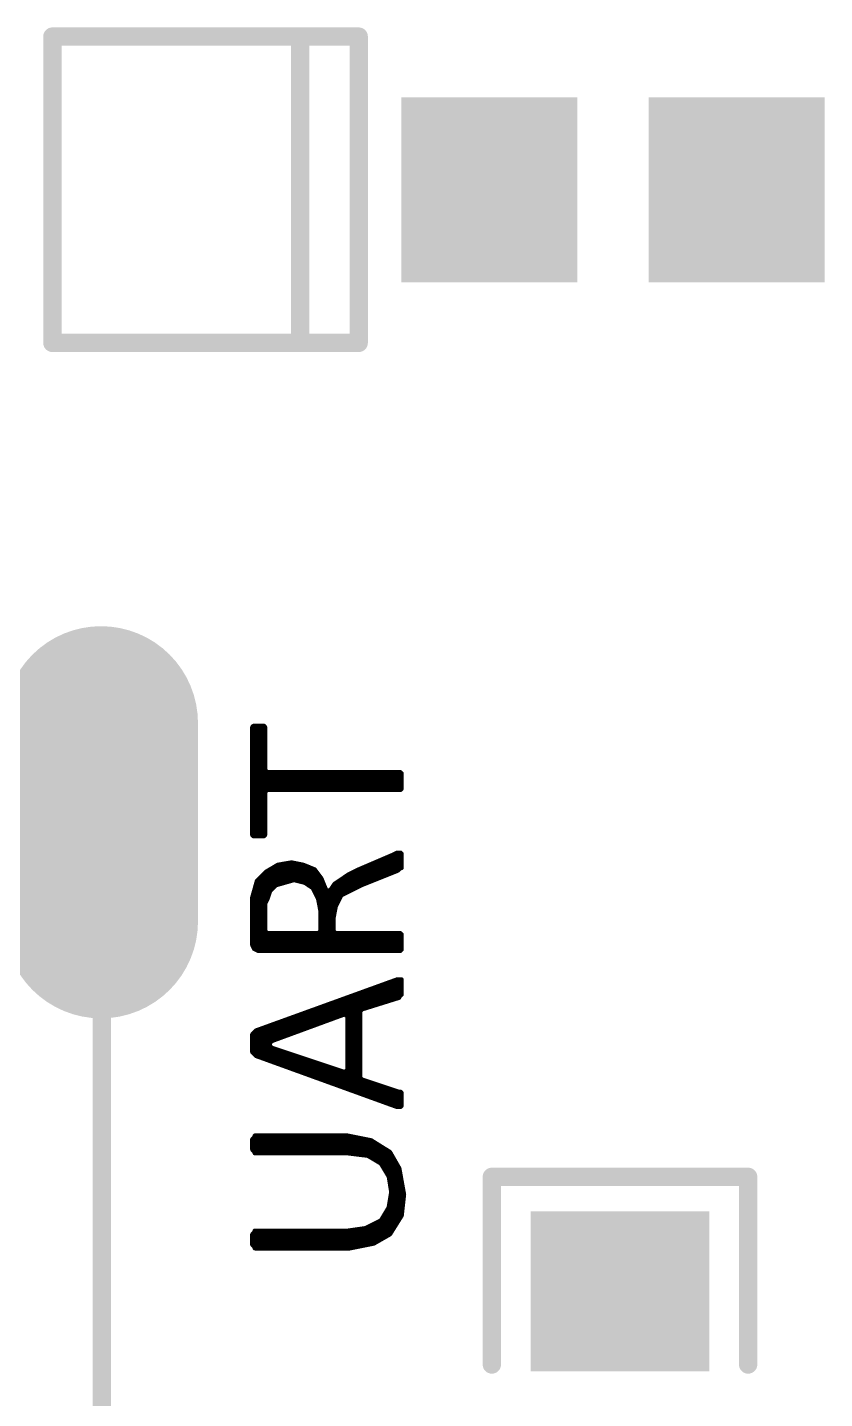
# Model space of a CAD drawing. Extents: x 18.8 to 58.3, y 22.4 to 94.7.
# Drawn here: x 34.81 to 39.24, y 28.58 to 36.19 of the extents above; entities that cross this region are included whole.
import ezdxf

# ---------------------------------------------------------------- set-up
doc = ezdxf.new("R2010")
doc.units = 0
doc.header["$MEASUREMENT"] = 0
doc.layers.get('0').update_dxf_attribs({"linetype": 'CONTINUOUS'})
doc.layers.add('SILKTOP_PHO', color=251, linetype='CONTINUOUS')
doc.layers.add('SOLDERTOP_PHO', color=7, linetype='CONTINUOUS')

# ---------------------------------------------------------------- blocks, each defined once
blk = doc.blocks.new('ROUND_1')
at = {"const_width": 0.0127}
blk.add_lwpolyline([(-0.00635, 0, 1), (0.00635, 0, 1)], format="xyb", close=True, dxfattribs=at)
blk = doc.blocks.new('ROUND_33')
at = {"const_width": 0.0508}
blk.add_lwpolyline([(-0.0254, 0, 1), (0.0254, 0, 1)], format="xyb", close=True, dxfattribs=at)
blk = doc.blocks.new('RECTANGLE_197')
blk.add_solid([(0.4953, 0.4445), (0.4953, -0.4445), (-0.4953, 0.4445), (-0.4953, -0.4445)])
blk = doc.blocks.new('RECTANGLE_250')
blk.add_solid([(0.48806, 0.51308), (0.48806, -0.51308), (-0.48806, 0.51308), (-0.48806, -0.51308)])
blk = doc.blocks.new('OBLONG_264')
at = {"const_width": 1.076196}
blk.add_lwpolyline([(0, 0.550038), (0, -0.550038)], dxfattribs=at)
at = {"const_width": 0.538098}
for points in [[(-0.269048, 0.550038, 1), (0.269048, 0.550038, 1)], [(-0.269048, -0.550038, 1), (0.269048, -0.550038, 1)]]:
    blk.add_lwpolyline(points, format="xyb", close=True, dxfattribs=at)

msp = doc.modelspace()

# ---------------------------------------------------------------- linework, layer by layer
at = {"layer": 'SILKTOP_PHO'}
for points, const_width in [([(34.949892, 34.440114), (34.949892, 36.139882)], 0.1016), ([(34.949892, 36.139882), (36.649914, 36.139882)], 0.1016), ([(36.325048, 34.440114), (36.325048, 36.139882)], 0.1016), ([(36.649914, 36.139882), (36.649914, 34.440114)], 0.1016), ([(36.649914, 34.440114), (34.949892, 34.440114)], 0.1016), ([(35.224974, 32.29991), (26.575004, 32.29991)], 0.1016), ([(35.224974, 24.99995), (35.224974, 32.29991)], 0.1016), ([(36.066222, 32.314134), (36.060126, 32.308038)], 0.0254), ([(36.060126, 32.308038), (36.060126, 31.709614)], 0.0254), ([(36.123372, 32.314134), (36.066222, 32.314134)], 0.0254), ([(36.068, 31.703518), (36.068, 32.314134)], 0.0254), ([(36.0934, 31.703518), (36.0934, 32.314134)], 0.0254), ([(36.1188, 31.703518), (36.1188, 32.314134)], 0.0254), ([(36.129468, 32.308038), (36.123372, 32.314134)], 0.0254), ([(36.129468, 32.069786), (36.129468, 32.308038)], 0.0254), ([(36.142168, 32.057086), (36.129468, 32.069786)], 0.0254), ([(36.881308, 32.057086), (36.142168, 32.057086)], 0.0254), ([(36.1442, 31.960566), (36.1442, 32.057086)], 0.0254), ([(36.1696, 31.960566), (36.1696, 32.057086)], 0.0254), ([(36.195, 31.960566), (36.195, 32.057086)], 0.0254), ([(36.2204, 31.960566), (36.2204, 32.057086)], 0.0254), ([(36.2458, 31.960566), (36.2458, 32.057086)], 0.0254), ([(36.2712, 31.960566), (36.2712, 32.057086)], 0.0254), ([(36.2966, 31.960566), (36.2966, 32.057086)], 0.0254), ([(36.322, 31.960566), (36.322, 32.057086)], 0.0254), ([(36.3474, 31.960566), (36.3474, 32.057086)], 0.0254), ([(36.3728, 31.960566), (36.3728, 32.057086)], 0.0254), ([(36.3982, 31.960566), (36.3982, 32.057086)], 0.0254), ([(36.4236, 31.960566), (36.4236, 32.057086)], 0.0254), ([(36.449, 31.960566), (36.449, 32.057086)], 0.0254), ([(36.4744, 31.960566), (36.4744, 32.057086)], 0.0254), ([(36.4998, 31.960566), (36.4998, 32.057086)], 0.0254), ([(36.5252, 31.960566), (36.5252, 32.057086)], 0.0254), ([(36.5506, 31.960566), (36.5506, 32.057086)], 0.0254), ([(36.576, 31.960566), (36.576, 32.057086)], 0.0254), ([(36.6014, 31.960566), (36.6014, 32.057086)], 0.0254), ([(36.6268, 31.960566), (36.6268, 32.057086)], 0.0254), ([(36.6522, 31.960566), (36.6522, 32.057086)], 0.0254), ([(36.6776, 31.960566), (36.6776, 32.057086)], 0.0254), ([(36.703, 31.960566), (36.703, 32.057086)], 0.0254), ([(36.7284, 31.960566), (36.7284, 32.057086)], 0.0254), ([(36.7538, 31.960566), (36.7538, 32.057086)], 0.0254), ([(36.7792, 31.960566), (36.7792, 32.057086)], 0.0254), ([(36.8046, 31.960566), (36.8046, 32.057086)], 0.0254), ([(36.83, 31.960566), (36.83, 32.057086)], 0.0254), ([(36.8554, 31.960566), (36.8554, 32.057086)], 0.0254), ([(36.8808, 31.960566), (36.8808, 32.057086)], 0.0254), ([(36.887404, 32.05099), (36.881308, 32.057086)], 0.0254), ([(36.887404, 31.966662), (36.887404, 32.05099)], 0.0254), ([(36.129468, 31.947866), (36.142168, 31.960566)], 0.0254), ([(36.129468, 31.709614), (36.129468, 31.947866)], 0.0254), ([(36.142168, 31.960566), (36.881308, 31.960566)], 0.0254), ([(36.881308, 31.960566), (36.887404, 31.966662)], 0.0254), ([(36.060126, 31.709614), (36.066222, 31.703518)], 0.0254), ([(36.066222, 31.703518), (36.123372, 31.703518)], 0.0254), ([(36.123372, 31.703518), (36.129468, 31.709614)], 0.0254), ([(36.837366, 31.597854), (36.648136, 31.516828)], 0.0254), ([(36.7792, 31.477458), (36.7792, 31.572962)], 0.0254), ([(36.8046, 31.487618), (36.8046, 31.583884)], 0.0254), ([(36.83, 31.497778), (36.83, 31.594806)], 0.0254), ([(36.838128, 31.598362), (36.837366, 31.597854)], 0.0254), ([(36.862512, 31.610554), (36.838128, 31.598362)], 0.0254), ([(36.8554, 31.507938), (36.8554, 31.606998)], 0.0254), ([(36.881308, 31.610554), (36.862512, 31.610554)], 0.0254), ([(36.8808, 31.526226), (36.8808, 31.610554)], 0.0254), ([(36.887404, 31.604458), (36.881308, 31.610554)], 0.0254), ([(36.887404, 31.527496), (36.887404, 31.604458)], 0.0254), ([(36.13658, 31.50489), (36.08578, 31.45409)], 0.0254), ([(36.1188, 31.067502), (36.1188, 31.48711)], 0.0254), ([(36.200842, 31.543244), (36.13658, 31.50489)], 0.0254), ([(36.1442, 31.358078), (36.1442, 31.509462)], 0.0254), ([(36.1696, 31.411418), (36.1696, 31.524702)], 0.0254), ([(36.195, 31.433008), (36.195, 31.539942)], 0.0254), ([(36.277296, 31.556198), (36.200842, 31.543244)], 0.0254), ([(36.2204, 31.44012), (36.2204, 31.546546)], 0.0254), ([(36.2458, 31.447486), (36.2458, 31.550864)], 0.0254), ([(36.2712, 31.454852), (36.2712, 31.555182)], 0.0254), ([(36.341558, 31.543244), (36.277296, 31.556198)], 0.0254), ([(36.2966, 31.458916), (36.2966, 31.552134)], 0.0254), ([(36.322, 31.452566), (36.322, 31.547054)], 0.0254), ([(36.404804, 31.517844), (36.341558, 31.543244)], 0.0254), ([(36.3474, 31.446216), (36.3474, 31.540958)], 0.0254), ([(36.3728, 31.430468), (36.3728, 31.530798)], 0.0254), ([(36.3982, 31.410148), (36.3982, 31.520638)], 0.0254), ([(36.442142, 31.46806), (36.404804, 31.517844)], 0.0254), ([(36.4236, 31.359348), (36.4236, 31.492952)], 0.0254), ([(36.59505, 31.490412), (36.516818, 31.438088)], 0.0254), ([(36.648136, 31.516828), (36.59505, 31.490412)], 0.0254), ([(36.6014, 31.399988), (36.6014, 31.49346)], 0.0254), ([(36.6268, 31.412688), (36.6268, 31.50616)], 0.0254), ([(36.6522, 31.425388), (36.6522, 31.518606)], 0.0254), ([(36.665154, 31.431992), (36.865814, 31.512256)], 0.0254), ([(36.6776, 31.436818), (36.6776, 31.529528)], 0.0254), ([(36.703, 31.446978), (36.703, 31.54045)], 0.0254), ([(36.7284, 31.457138), (36.7284, 31.551372)], 0.0254), ([(36.7538, 31.467298), (36.7538, 31.56204)], 0.0254), ([(36.865814, 31.512256), (36.877498, 31.52394)], 0.0254), ([(36.877498, 31.52394), (36.886388, 31.527496)], 0.0254), ([(36.886388, 31.527496), (36.887404, 31.527496)], 0.0254), ([(36.08578, 31.45409), (36.060126, 31.364174)], 0.0254), ([(36.0934, 31.067502), (36.0934, 31.46171)], 0.0254), ([(36.160202, 31.40202), (36.18738, 31.429198)], 0.0254), ([(36.18738, 31.429198), (36.192714, 31.432246)], 0.0254), ([(36.192714, 31.432246), (36.287456, 31.459424)], 0.0254), ([(36.287456, 31.459424), (36.29406, 31.459424)], 0.0254), ([(36.29406, 31.459424), (36.348162, 31.445962)], 0.0254), ([(36.348162, 31.445962), (36.352226, 31.444184)], 0.0254), ([(36.352226, 31.444184), (36.392866, 31.41726)], 0.0254), ([(36.392866, 31.41726), (36.397184, 31.41218)], 0.0254), ([(36.397184, 31.41218), (36.424108, 31.358078)], 0.0254), ([(36.468812, 31.40202), (36.442142, 31.46806)], 0.0254), ([(36.449, 31.067502), (36.449, 31.451042)], 0.0254), ([(36.516818, 31.438088), (36.491164, 31.39948)], 0.0254), ([(36.4998, 31.067502), (36.4998, 31.412688)], 0.0254), ([(36.5252, 31.321502), (36.5252, 31.443676)], 0.0254), ([(36.5506, 31.372302), (36.5506, 31.460694)], 0.0254), ([(36.555934, 31.377382), (36.664138, 31.431484)], 0.0254), ([(36.576, 31.387288), (36.576, 31.477458)], 0.0254), ([(36.664138, 31.431484), (36.665154, 31.431992)], 0.0254), ([(36.060126, 31.364174), (36.060126, 31.098236)], 0.0254), ([(36.068, 31.082742), (36.068, 31.39186)], 0.0254), ([(36.130738, 31.331154), (36.143946, 31.357316)], 0.0254), ([(36.143946, 31.357316), (36.157154, 31.397194)], 0.0254), ([(36.157154, 31.397194), (36.160202, 31.40202)], 0.0254), ([(36.424108, 31.358078), (36.425378, 31.35503)], 0.0254), ([(36.425378, 31.35503), (36.43884, 31.287212)], 0.0254), ([(36.491164, 31.39948), (36.468812, 31.40202)], 0.0254), ([(36.4744, 31.067502), (36.4744, 31.395416)], 0.0254), ([(36.523168, 31.317438), (36.550346, 31.371794)], 0.0254), ([(36.550346, 31.371794), (36.555934, 31.377382)], 0.0254), ([(36.129468, 31.325312), (36.130738, 31.331154)], 0.0254), ([(36.129468, 31.176468), (36.129468, 31.325312)], 0.0254), ([(36.43884, 31.287212), (36.439094, 31.284926)], 0.0254), ([(36.439094, 31.284926), (36.439094, 31.176468)], 0.0254), ([(36.50869, 31.246826), (36.522152, 31.31439)], 0.0254), ([(36.522152, 31.31439), (36.523168, 31.317438)], 0.0254), ([(36.508436, 31.244286), (36.50869, 31.246826)], 0.0254), ([(36.508436, 31.176468), (36.508436, 31.244286)], 0.0254), ([(36.142168, 31.163768), (36.129468, 31.176468)], 0.0254), ([(36.426394, 31.163768), (36.142168, 31.163768)], 0.0254), ([(36.1442, 31.067502), (36.1442, 31.163768)], 0.0254), ([(36.1696, 31.067502), (36.1696, 31.163768)], 0.0254), ([(36.195, 31.067502), (36.195, 31.163768)], 0.0254), ([(36.2204, 31.067502), (36.2204, 31.163768)], 0.0254), ([(36.2458, 31.067502), (36.2458, 31.163768)], 0.0254), ([(36.2712, 31.067502), (36.2712, 31.163768)], 0.0254), ([(36.2966, 31.067502), (36.2966, 31.163768)], 0.0254), ([(36.322, 31.067502), (36.322, 31.163768)], 0.0254), ([(36.3474, 31.067502), (36.3474, 31.163768)], 0.0254), ([(36.3728, 31.067502), (36.3728, 31.163768)], 0.0254), ([(36.3982, 31.067502), (36.3982, 31.163768)], 0.0254), ([(36.4236, 31.067502), (36.4236, 31.163768)], 0.0254), ([(36.439094, 31.176468), (36.426394, 31.163768)], 0.0254), ([(36.521136, 31.163768), (36.508436, 31.176468)], 0.0254), ([(36.881308, 31.163768), (36.521136, 31.163768)], 0.0254), ([(36.5252, 31.067502), (36.5252, 31.163768)], 0.0254), ([(36.5506, 31.067502), (36.5506, 31.163768)], 0.0254), ([(36.576, 31.067502), (36.576, 31.163768)], 0.0254), ([(36.6014, 31.067502), (36.6014, 31.163768)], 0.0254), ([(36.6268, 31.067502), (36.6268, 31.163768)], 0.0254), ([(36.6522, 31.067502), (36.6522, 31.163768)], 0.0254), ([(36.6776, 31.067502), (36.6776, 31.163768)], 0.0254), ([(36.703, 31.067502), (36.703, 31.163768)], 0.0254), ([(36.7284, 31.067502), (36.7284, 31.163768)], 0.0254), ([(36.7538, 31.067502), (36.7538, 31.163768)], 0.0254), ([(36.7792, 31.067502), (36.7792, 31.163768)], 0.0254), ([(36.8046, 31.067502), (36.8046, 31.163768)], 0.0254), ([(36.83, 31.067502), (36.83, 31.163768)], 0.0254), ([(36.8554, 31.067502), (36.8554, 31.163768)], 0.0254), ([(36.8808, 31.067502), (36.8808, 31.163768)], 0.0254), ([(36.887404, 31.157672), (36.881308, 31.163768)], 0.0254), ([(36.887404, 31.073598), (36.887404, 31.157672)], 0.0254), ([(36.060126, 31.098236), (36.07054, 31.077662)], 0.0254), ([(36.07054, 31.077662), (36.091114, 31.067502)], 0.0254), ([(36.091114, 31.067502), (36.881308, 31.067502)], 0.0254), ([(36.881308, 31.067502), (36.887404, 31.073598)], 0.0254), ([(36.86175, 30.90672), (36.081462, 30.624272)], 0.0254), ([(36.8046, 30.785308), (36.8046, 30.886146)], 0.0254), ([(36.83, 30.793182), (36.83, 30.89529)], 0.0254), ([(36.8554, 30.80131), (36.8554, 30.904434)], 0.0254), ([(36.887404, 30.90672), (36.86175, 30.90672)], 0.0254), ([(36.8808, 30.822646), (36.8808, 30.90672)], 0.0254), ([(36.887404, 30.823916), (36.887404, 30.90672)], 0.0254), ([(36.576, 30.715712), (36.576, 30.803342)], 0.0254), ([(36.6014, 30.295596), (36.6014, 30.812486)], 0.0254), ([(36.6268, 30.286452), (36.6268, 30.82163)], 0.0254), ([(36.6522, 30.277308), (36.6522, 30.831028)], 0.0254), ([(36.66617, 30.742128), (36.873688, 30.806898)], 0.0254), ([(36.6776, 30.745684), (36.6776, 30.840172)], 0.0254), ([(36.703, 30.753558), (36.703, 30.849316)], 0.0254), ([(36.7284, 30.761432), (36.7284, 30.85846)], 0.0254), ([(36.7538, 30.76956), (36.7538, 30.867604)], 0.0254), ([(36.7792, 30.777434), (36.7792, 30.877002)], 0.0254), ([(36.873688, 30.811216), (36.886388, 30.823916)], 0.0254), ([(36.873688, 30.806898), (36.873688, 30.811216)], 0.0254), ([(36.886388, 30.823916), (36.887404, 30.823916)], 0.0254), ([(36.3728, 30.642306), (36.3728, 30.729682)], 0.0254), ([(36.3982, 30.65145), (36.3982, 30.738826)], 0.0254), ([(36.4236, 30.660848), (36.4236, 30.748224)], 0.0254), ([(36.449, 30.670246), (36.449, 30.757368)], 0.0254), ([(36.4744, 30.67939), (36.4744, 30.766512)], 0.0254), ([(36.4998, 30.688788), (36.4998, 30.775656)], 0.0254), ([(36.5252, 30.698186), (36.5252, 30.7848)], 0.0254), ([(36.5506, 30.70733), (36.5506, 30.794198)], 0.0254), ([(36.65728, 30.729936), (36.66617, 30.742128)], 0.0254), ([(36.65728, 30.364684), (36.65728, 30.729936)], 0.0254), ([(36.164774, 30.565852), (36.57092, 30.71495)], 0.0254), ([(36.1696, 30.56763), (36.1696, 30.656276)], 0.0254), ([(36.195, 30.577028), (36.195, 30.66542)], 0.0254), ([(36.2204, 30.586426), (36.2204, 30.674564)], 0.0254), ([(36.2458, 30.59557), (36.2458, 30.683708)], 0.0254), ([(36.2712, 30.604968), (36.2712, 30.692852)], 0.0254), ([(36.2966, 30.614366), (36.2966, 30.70225)], 0.0254), ([(36.322, 30.62351), (36.322, 30.711394)], 0.0254), ([(36.3474, 30.632908), (36.3474, 30.720538)], 0.0254), ([(36.57092, 30.71495), (36.587938, 30.703012)], 0.0254), ([(36.587938, 30.703012), (36.587938, 30.40507)], 0.0254), ([(36.081462, 30.624272), (36.060126, 30.602936)], 0.0254), ([(36.060126, 30.602936), (36.060126, 30.505146)], 0.0254), ([(36.068, 30.497272), (36.068, 30.61081)], 0.0254), ([(36.0934, 30.479492), (36.0934, 30.62859)], 0.0254), ([(36.1188, 30.470348), (36.1188, 30.637734)], 0.0254), ([(36.1442, 30.461204), (36.1442, 30.646878)], 0.0254), ([(36.060126, 30.505146), (36.081462, 30.48381)], 0.0254), ([(36.156646, 30.554168), (36.164774, 30.565852)], 0.0254), ([(36.156646, 30.540452), (36.156646, 30.554168)], 0.0254), ([(36.165282, 30.528514), (36.156646, 30.540452)], 0.0254), ([(36.571174, 30.393132), (36.165282, 30.528514)], 0.0254), ([(36.1696, 30.451806), (36.1696, 30.52699)], 0.0254), ([(36.195, 30.442662), (36.195, 30.518608)], 0.0254), ([(36.2204, 30.433518), (36.2204, 30.509972)], 0.0254), ([(36.2458, 30.424374), (36.2458, 30.50159)], 0.0254), ([(36.081462, 30.48381), (36.86175, 30.201362)], 0.0254), ([(36.2712, 30.41523), (36.2712, 30.493208)], 0.0254), ([(36.2966, 30.405832), (36.2966, 30.484572)], 0.0254), ([(36.322, 30.396688), (36.322, 30.47619)], 0.0254), ([(36.3474, 30.387544), (36.3474, 30.467808)], 0.0254), ([(36.3728, 30.3784), (36.3728, 30.459172)], 0.0254), ([(36.3982, 30.369256), (36.3982, 30.45079)], 0.0254), ([(36.4236, 30.359858), (36.4236, 30.442408)], 0.0254), ([(36.449, 30.350714), (36.449, 30.433772)], 0.0254), ([(36.4744, 30.34157), (36.4744, 30.42539)], 0.0254), ([(36.4998, 30.332426), (36.4998, 30.417008)], 0.0254), ([(36.5252, 30.323282), (36.5252, 30.408372)], 0.0254), ([(36.5506, 30.313884), (36.5506, 30.39999)], 0.0254), ([(36.587938, 30.40507), (36.571174, 30.393132)], 0.0254), ([(36.576, 30.30474), (36.576, 30.392624)], 0.0254), ([(36.665916, 30.352492), (36.65728, 30.364684)], 0.0254), ([(36.868862, 30.284928), (36.665916, 30.352492)], 0.0254), ([(36.6776, 30.26791), (36.6776, 30.348682)], 0.0254), ([(36.703, 30.258766), (36.703, 30.3403)], 0.0254), ([(36.7284, 30.249622), (36.7284, 30.331664)], 0.0254), ([(36.7538, 30.240478), (36.7538, 30.323282)], 0.0254), ([(36.7792, 30.231334), (36.7792, 30.3149)], 0.0254), ([(36.8046, 30.221936), (36.8046, 30.306264)], 0.0254), ([(36.83, 30.212792), (36.83, 30.297882)], 0.0254), ([(36.8554, 30.203648), (36.8554, 30.2895)], 0.0254), ([(36.872926, 30.284166), (36.868862, 30.284928)], 0.0254), ([(36.881308, 30.284166), (36.872926, 30.284166)], 0.0254), ([(36.8808, 30.201362), (36.8808, 30.284166)], 0.0254), ([(36.887404, 30.27807), (36.881308, 30.284166)], 0.0254), ([(36.887404, 30.207458), (36.887404, 30.27807)], 0.0254), ([(36.86175, 30.201362), (36.881308, 30.201362)], 0.0254), ([(36.881308, 30.201362), (36.887404, 30.207458)], 0.0254), ([(36.070032, 30.030928), (36.060126, 30.021022)], 0.0254), ([(36.060126, 30.021022), (36.060126, 29.963872)], 0.0254), ([(36.068, 29.955998), (36.068, 30.028896)], 0.0254), ([(36.073588, 30.039818), (36.070032, 30.030928)], 0.0254), ([(36.58743, 30.04058), (36.073588, 30.04058)], 0.0254), ([(36.073588, 30.04058), (36.073588, 30.039818)], 0.0254), ([(36.0934, 29.944314), (36.0934, 30.04058)], 0.0254), ([(36.1188, 29.944314), (36.1188, 30.04058)], 0.0254), ([(36.1442, 29.944314), (36.1442, 30.04058)], 0.0254), ([(36.1696, 29.944314), (36.1696, 30.04058)], 0.0254), ([(36.195, 29.944314), (36.195, 30.04058)], 0.0254), ([(36.2204, 29.944314), (36.2204, 30.04058)], 0.0254), ([(36.2458, 29.944314), (36.2458, 30.04058)], 0.0254), ([(36.2712, 29.944314), (36.2712, 30.04058)], 0.0254), ([(36.2966, 29.944314), (36.2966, 30.04058)], 0.0254), ([(36.322, 29.944314), (36.322, 30.04058)], 0.0254), ([(36.3474, 29.944314), (36.3474, 30.04058)], 0.0254), ([(36.3728, 29.944314), (36.3728, 30.04058)], 0.0254), ([(36.3982, 29.944314), (36.3982, 30.04058)], 0.0254), ([(36.4236, 29.944314), (36.4236, 30.04058)], 0.0254), ([(36.449, 29.944314), (36.449, 30.04058)], 0.0254), ([(36.4744, 29.944314), (36.4744, 30.04058)], 0.0254), ([(36.4998, 29.944314), (36.4998, 30.04058)], 0.0254), ([(36.5252, 29.944314), (36.5252, 30.04058)], 0.0254), ([(36.5506, 29.944314), (36.5506, 30.04058)], 0.0254), ([(36.576, 29.944314), (36.576, 30.04058)], 0.0254), ([(36.719256, 30.014164), (36.58743, 30.04058)], 0.0254), ([(36.6014, 29.94279), (36.6014, 30.037786)], 0.0254), ([(36.6268, 29.939488), (36.6268, 30.032706)], 0.0254), ([(36.6522, 29.93644), (36.6522, 30.027626)], 0.0254), ([(36.6776, 29.933138), (36.6776, 30.022546)], 0.0254), ([(36.703, 29.929328), (36.703, 30.017466)], 0.0254), ([(36.822888, 29.949648), (36.719256, 30.014164)], 0.0254), ([(36.7284, 29.914088), (36.7284, 30.008576)], 0.0254), ([(36.7538, 29.898848), (36.7538, 29.992828)], 0.0254), ([(36.7792, 29.877766), (36.7792, 29.976826)], 0.0254), ([(36.060126, 29.963872), (36.070032, 29.953966)], 0.0254), ([(36.070032, 29.953966), (36.073588, 29.945076)], 0.0254), ([(36.073588, 29.945076), (36.073588, 29.944314)], 0.0254), ([(36.073588, 29.944314), (36.5887, 29.944314)], 0.0254), ([(36.5887, 29.944314), (36.590224, 29.94406)], 0.0254), ([(36.590224, 29.94406), (36.698682, 29.930598)], 0.0254), ([(36.698682, 29.930598), (36.703508, 29.92882)], 0.0254), ([(36.703508, 29.92882), (36.771326, 29.88818)], 0.0254), ([(36.8046, 29.835602), (36.8046, 29.961078)], 0.0254), ([(36.87445, 29.859478), (36.822888, 29.949648)], 0.0254), ([(36.83, 29.738574), (36.83, 29.937202)], 0.0254), ([(36.8554, 29.545788), (36.8554, 29.892752)], 0.0254), ([(36.771326, 29.88818), (36.775644, 29.883862)], 0.0254), ([(36.775644, 29.883862), (36.816284, 29.816298)], 0.0254), ([(36.816284, 29.816298), (36.817808, 29.811726)], 0.0254), ([(36.900612, 29.714444), (36.87445, 29.859478)], 0.0254), ([(36.8808, 29.586428), (36.8808, 29.824172)], 0.0254), ([(37.3888, 28.771088), (37.3888, 29.812488)], 0.1016), ([(37.3888, 29.812488), (38.8112, 29.812488)], 0.1016), ([(38.8112, 29.812488), (38.8112, 28.771088)], 0.1016), ([(36.817808, 29.811726), (36.83127, 29.7307)], 0.0254), ([(36.83127, 29.726382), (36.817808, 29.645356)], 0.0254), ([(36.83, 29.505148), (36.83, 29.718508)], 0.0254), ([(36.83127, 29.7307), (36.83127, 29.726382)], 0.0254), ([(36.887658, 29.597604), (36.900612, 29.714444)], 0.0254), ([(36.816284, 29.640784), (36.775644, 29.57322)], 0.0254), ([(36.8046, 29.483812), (36.8046, 29.62148)], 0.0254), ([(36.817808, 29.645356), (36.816284, 29.640784)], 0.0254), ([(36.823142, 29.49448), (36.887658, 29.597604)], 0.0254), ([(36.073588, 29.512006), (36.070032, 29.503116)], 0.0254), ([(36.5887, 29.512768), (36.073588, 29.512768)], 0.0254), ([(36.073588, 29.512768), (36.073588, 29.512006)], 0.0254), ([(36.0934, 29.416502), (36.0934, 29.512768)], 0.0254), ([(36.1188, 29.416502), (36.1188, 29.512768)], 0.0254), ([(36.1442, 29.416502), (36.1442, 29.512768)], 0.0254), ([(36.1696, 29.416502), (36.1696, 29.512768)], 0.0254), ([(36.195, 29.416502), (36.195, 29.512768)], 0.0254), ([(36.2204, 29.416502), (36.2204, 29.512768)], 0.0254), ([(36.2458, 29.416502), (36.2458, 29.512768)], 0.0254), ([(36.2712, 29.416502), (36.2712, 29.512768)], 0.0254), ([(36.2966, 29.416502), (36.2966, 29.512768)], 0.0254), ([(36.322, 29.416502), (36.322, 29.512768)], 0.0254), ([(36.3474, 29.416502), (36.3474, 29.512768)], 0.0254), ([(36.3728, 29.416502), (36.3728, 29.512768)], 0.0254), ([(36.3982, 29.416502), (36.3982, 29.512768)], 0.0254), ([(36.4236, 29.416502), (36.4236, 29.512768)], 0.0254), ([(36.449, 29.416502), (36.449, 29.512768)], 0.0254), ([(36.4744, 29.416502), (36.4744, 29.512768)], 0.0254), ([(36.4998, 29.416502), (36.4998, 29.512768)], 0.0254), ([(36.5252, 29.416502), (36.5252, 29.512768)], 0.0254), ([(36.5506, 29.416502), (36.5506, 29.512768)], 0.0254), ([(36.576, 29.416502), (36.576, 29.512768)], 0.0254), ([(36.590478, 29.513022), (36.5887, 29.512768)], 0.0254), ([(36.68522, 29.526484), (36.590478, 29.513022)], 0.0254), ([(36.6014, 29.416502), (36.6014, 29.514546)], 0.0254), ([(36.6268, 29.421582), (36.6268, 29.518102)], 0.0254), ([(36.6522, 29.426662), (36.6522, 29.521912)], 0.0254), ([(36.6776, 29.431742), (36.6776, 29.525468)], 0.0254), ([(36.68903, 29.527754), (36.68522, 29.526484)], 0.0254), ([(36.77031, 29.568394), (36.68903, 29.527754)], 0.0254), ([(36.703, 29.436822), (36.703, 29.534612)], 0.0254), ([(36.7284, 29.441902), (36.7284, 29.547312)], 0.0254), ([(36.7538, 29.454602), (36.7538, 29.560012)], 0.0254), ([(36.775644, 29.57322), (36.77031, 29.568394)], 0.0254), ([(36.7792, 29.469334), (36.7792, 29.579316)], 0.0254), ([(36.070032, 29.503116), (36.060126, 29.49321)], 0.0254), ([(36.060126, 29.49321), (36.060126, 29.43606)], 0.0254), ([(36.060126, 29.43606), (36.070032, 29.426154)], 0.0254), ([(36.068, 29.428186), (36.068, 29.501084)], 0.0254), ([(36.601146, 29.416502), (36.732972, 29.442918)], 0.0254), ([(36.732972, 29.442918), (36.823142, 29.49448)], 0.0254), ([(36.070032, 29.426154), (36.073588, 29.417264)], 0.0254), ([(36.073588, 29.417264), (36.073588, 29.416502)], 0.0254), ([(36.073588, 29.416502), (36.601146, 29.416502)], 0.0254)]:
    msp.add_lwpolyline(points, dxfattribs=dict(at, const_width=const_width))

# ---------------------------------------------------------------- block references
for name, p in [('ROUND_33', (34.949892, 36.139882)), ('ROUND_33', (36.325048, 36.139882)), ('ROUND_33', (36.649914, 36.139882)), ('ROUND_33', (34.949892, 34.440114)), ('ROUND_33', (36.325048, 34.440114)), ('ROUND_33', (36.649914, 34.440114)), ('ROUND_33', (36.649914, 34.440114)), ('ROUND_33', (35.224974, 32.29991)), ('ROUND_1', (36.060126, 32.308038)), ('ROUND_1', (36.066222, 32.314134)), ('ROUND_1', (36.068, 32.314134)), ('ROUND_1', (36.0934, 32.314134)), ('ROUND_1', (36.1188, 32.314134)), ('ROUND_1', (36.123372, 32.314134)), ('ROUND_1', (36.129468, 32.308038)), ('ROUND_1', (36.129468, 32.069786)), ('ROUND_1', (36.142168, 32.057086)), ('ROUND_1', (36.1442, 32.057086)), ('ROUND_1', (36.1696, 32.057086)), ('ROUND_1', (36.195, 32.057086)), ('ROUND_1', (36.2204, 32.057086)), ('ROUND_1', (36.2458, 32.057086)), ('ROUND_1', (36.2712, 32.057086)), ('ROUND_1', (36.2966, 32.057086)), ('ROUND_1', (36.322, 32.057086)), ('ROUND_1', (36.3474, 32.057086)), ('ROUND_1', (36.3728, 32.057086)), ('ROUND_1', (36.3982, 32.057086)), ('ROUND_1', (36.4236, 32.057086)), ('ROUND_1', (36.449, 32.057086)), ('ROUND_1', (36.4744, 32.057086)), ('ROUND_1', (36.4998, 32.057086)), ('ROUND_1', (36.5252, 32.057086)), ('ROUND_1', (36.5506, 32.057086)), ('ROUND_1', (36.576, 32.057086)), ('ROUND_1', (36.6014, 32.057086)), ('ROUND_1', (36.6268, 32.057086)), ('ROUND_1', (36.6522, 32.057086)), ('ROUND_1', (36.6776, 32.057086)), ('ROUND_1', (36.703, 32.057086)), ('ROUND_1', (36.7284, 32.057086)), ('ROUND_1', (36.7538, 32.057086)), ('ROUND_1', (36.7792, 32.057086)), ('ROUND_1', (36.8046, 32.057086)), ('ROUND_1', (36.83, 32.057086)), ('ROUND_1', (36.8554, 32.057086)), ('ROUND_1', (36.8808, 32.057086)), ('ROUND_1', (36.881308, 32.057086)), ('ROUND_1', (36.887404, 32.05099)), ('ROUND_1', (36.887404, 32.05099)), ('ROUND_1', (36.129468, 31.947866)), ('ROUND_1', (36.142168, 31.960566)), ('ROUND_1', (36.1442, 31.960566)), ('ROUND_1', (36.1696, 31.960566)), ('ROUND_1', (36.195, 31.960566)), ('ROUND_1', (36.2204, 31.960566)), ('ROUND_1', (36.2458, 31.960566)), ('ROUND_1', (36.2712, 31.960566)), ('ROUND_1', (36.2966, 31.960566)), ('ROUND_1', (36.322, 31.960566)), ('ROUND_1', (36.3474, 31.960566)), ('ROUND_1', (36.3728, 31.960566)), ('ROUND_1', (36.3982, 31.960566)), ('ROUND_1', (36.4236, 31.960566)), ('ROUND_1', (36.449, 31.960566)), ('ROUND_1', (36.4744, 31.960566)), ('ROUND_1', (36.4998, 31.960566)), ('ROUND_1', (36.5252, 31.960566)), ('ROUND_1', (36.5506, 31.960566)), ('ROUND_1', (36.576, 31.960566)), ('ROUND_1', (36.6014, 31.960566)), ('ROUND_1', (36.6268, 31.960566)), ('ROUND_1', (36.6522, 31.960566)), ('ROUND_1', (36.6776, 31.960566)), ('ROUND_1', (36.703, 31.960566)), ('ROUND_1', (36.7284, 31.960566)), ('ROUND_1', (36.7538, 31.960566)), ('ROUND_1', (36.7792, 31.960566)), ('ROUND_1', (36.8046, 31.960566)), ('ROUND_1', (36.83, 31.960566)), ('ROUND_1', (36.8554, 31.960566)), ('ROUND_1', (36.8808, 31.960566)), ('ROUND_1', (36.881308, 31.960566)), ('ROUND_1', (36.887404, 31.966662)), ('ROUND_1', (36.060126, 31.709614)), ('ROUND_1', (36.066222, 31.703518)), ('ROUND_1', (36.068, 31.703518)), ('ROUND_1', (36.0934, 31.703518)), ('ROUND_1', (36.1188, 31.703518)), ('ROUND_1', (36.123372, 31.703518)), ('ROUND_1', (36.129468, 31.709614)), ('ROUND_1', (36.7792, 31.572962)), ('ROUND_1', (36.8046, 31.583884)), ('ROUND_1', (36.83, 31.594806)), ('ROUND_1', (36.837366, 31.597854)), ('ROUND_1', (36.838128, 31.598362)), ('ROUND_1', (36.8554, 31.606998)), ('ROUND_1', (36.862512, 31.610554)), ('ROUND_1', (36.8808, 31.610554)), ('ROUND_1', (36.881308, 31.610554)), ('ROUND_1', (36.887404, 31.604458)), ('ROUND_1', (36.887404, 31.604458)), ('ROUND_1', (36.1188, 31.48711)), ('ROUND_1', (36.13658, 31.50489)), ('ROUND_1', (36.1442, 31.509462)), ('ROUND_1', (36.1696, 31.524702)), ('ROUND_1', (36.195, 31.539942)), ('ROUND_1', (36.200842, 31.543244)), ('ROUND_1', (36.2204, 31.546546)), ('ROUND_1', (36.2458, 31.550864)), ('ROUND_1', (36.2712, 31.555182)), ('ROUND_1', (36.277296, 31.556198)), ('ROUND_1', (36.2966, 31.552134)), ('ROUND_1', (36.322, 31.547054)), ('ROUND_1', (36.341558, 31.543244)), ('ROUND_1', (36.3474, 31.540958)), ('ROUND_1', (36.3728, 31.530798)), ('ROUND_1', (36.3982, 31.520638)), ('ROUND_1', (36.404804, 31.517844)), ('ROUND_1', (36.4236, 31.492952)), ('ROUND_1', (36.59505, 31.490412)), ('ROUND_1', (36.6014, 31.49346)), ('ROUND_1', (36.6268, 31.50616)), ('ROUND_1', (36.648136, 31.516828)), ('ROUND_1', (36.6522, 31.518606)), ('ROUND_1', (36.6776, 31.529528)), ('ROUND_1', (36.703, 31.54045)), ('ROUND_1', (36.7284, 31.551372)), ('ROUND_1', (36.7538, 31.56204)), ('ROUND_1', (36.8046, 31.487618)), ('ROUND_1', (36.83, 31.497778)), ('ROUND_1', (36.8554, 31.507938)), ('ROUND_1', (36.865814, 31.512256)), ('ROUND_1', (36.877498, 31.52394)), ('ROUND_1', (36.8808, 31.526226)), ('ROUND_1', (36.886388, 31.527496)), ('ROUND_1', (36.887404, 31.527496)), ('ROUND_1', (36.08578, 31.45409)), ('ROUND_1', (36.0934, 31.46171)), ('ROUND_1', (36.1696, 31.411418)), ('ROUND_1', (36.18738, 31.429198)), ('ROUND_1', (36.192714, 31.432246)), ('ROUND_1', (36.195, 31.433008)), ('ROUND_1', (36.2204, 31.44012)), ('ROUND_1', (36.2458, 31.447486)), ('ROUND_1', (36.2712, 31.454852)), ('ROUND_1', (36.287456, 31.459424)), ('ROUND_1', (36.29406, 31.459424)), ('ROUND_1', (36.2966, 31.458916)), ('ROUND_1', (36.322, 31.452566)), ('ROUND_1', (36.3474, 31.446216)), ('ROUND_1', (36.348162, 31.445962)), ('ROUND_1', (36.352226, 31.444184)), ('ROUND_1', (36.3728, 31.430468)), ('ROUND_1', (36.392866, 31.41726)), ('ROUND_1', (36.397184, 31.41218)), ('ROUND_1', (36.442142, 31.46806)), ('ROUND_1', (36.449, 31.451042)), ('ROUND_1', (36.4998, 31.412688)), ('ROUND_1', (36.516818, 31.438088)), ('ROUND_1', (36.5252, 31.443676)), ('ROUND_1', (36.5506, 31.460694)), ('ROUND_1', (36.576, 31.477458)), ('ROUND_1', (36.6268, 31.412688)), ('ROUND_1', (36.6522, 31.425388)), ('ROUND_1', (36.664138, 31.431484)), ('ROUND_1', (36.665154, 31.431992)), ('ROUND_1', (36.6776, 31.436818)), ('ROUND_1', (36.703, 31.446978)), ('ROUND_1', (36.7284, 31.457138)), ('ROUND_1', (36.7538, 31.467298)), ('ROUND_1', (36.7792, 31.477458)), ('ROUND_1', (36.060126, 31.364174)), ('ROUND_1', (36.068, 31.39186)), ('ROUND_1', (36.143946, 31.357316)), ('ROUND_1', (36.1442, 31.358078)), ('ROUND_1', (36.157154, 31.397194)), ('ROUND_1', (36.160202, 31.40202)), ('ROUND_1', (36.3982, 31.410148)), ('ROUND_1', (36.4236, 31.359348)), ('ROUND_1', (36.424108, 31.358078)), ('ROUND_1', (36.425378, 31.35503)), ('ROUND_1', (36.468812, 31.40202)), ('ROUND_1', (36.4744, 31.395416)), ('ROUND_1', (36.491164, 31.39948)), ('ROUND_1', (36.550346, 31.371794)), ('ROUND_1', (36.5506, 31.372302)), ('ROUND_1', (36.555934, 31.377382)), ('ROUND_1', (36.576, 31.387288)), ('ROUND_1', (36.6014, 31.399988)), ('ROUND_1', (36.129468, 31.325312)), ('ROUND_1', (36.130738, 31.331154)), ('ROUND_1', (36.43884, 31.287212)), ('ROUND_1', (36.439094, 31.284926)), ('ROUND_1', (36.439094, 31.284926)), ('ROUND_1', (36.522152, 31.31439)), ('ROUND_1', (36.523168, 31.317438)), ('ROUND_1', (36.523168, 31.317438)), ('ROUND_1', (36.5252, 31.321502)), ('ROUND_1', (36.508436, 31.244286)), ('ROUND_1', (36.50869, 31.246826)), ('ROUND_1', (36.129468, 31.176468)), ('ROUND_1', (36.142168, 31.163768)), ('ROUND_1', (36.1442, 31.163768)), ('ROUND_1', (36.1696, 31.163768)), ('ROUND_1', (36.195, 31.163768)), ('ROUND_1', (36.2204, 31.163768)), ('ROUND_1', (36.2458, 31.163768)), ('ROUND_1', (36.2712, 31.163768)), ('ROUND_1', (36.2966, 31.163768)), ('ROUND_1', (36.322, 31.163768)), ('ROUND_1', (36.3474, 31.163768)), ('ROUND_1', (36.3728, 31.163768)), ('ROUND_1', (36.3982, 31.163768)), ('ROUND_1', (36.4236, 31.163768)), ('ROUND_1', (36.426394, 31.163768)), ('ROUND_1', (36.439094, 31.176468)), ('ROUND_1', (36.508436, 31.176468)), ('ROUND_1', (36.521136, 31.163768)), ('ROUND_1', (36.5252, 31.163768)), ('ROUND_1', (36.5506, 31.163768)), ('ROUND_1', (36.576, 31.163768)), ('ROUND_1', (36.6014, 31.163768)), ('ROUND_1', (36.6268, 31.163768)), ('ROUND_1', (36.6522, 31.163768)), ('ROUND_1', (36.6776, 31.163768)), ('ROUND_1', (36.703, 31.163768)), ('ROUND_1', (36.7284, 31.163768)), ('ROUND_1', (36.7538, 31.163768)), ('ROUND_1', (36.7792, 31.163768)), ('ROUND_1', (36.8046, 31.163768)), ('ROUND_1', (36.83, 31.163768)), ('ROUND_1', (36.8554, 31.163768)), ('ROUND_1', (36.8808, 31.163768)), ('ROUND_1', (36.881308, 31.163768)), ('ROUND_1', (36.887404, 31.157672)), ('ROUND_1', (36.060126, 31.098236)), ('ROUND_1', (36.068, 31.082742)), ('ROUND_1', (36.07054, 31.077662)), ('ROUND_1', (36.091114, 31.067502)), ('ROUND_1', (36.0934, 31.067502)), ('ROUND_1', (36.1188, 31.067502)), ('ROUND_1', (36.1442, 31.067502)), ('ROUND_1', (36.1696, 31.067502)), ('ROUND_1', (36.195, 31.067502)), ('ROUND_1', (36.2204, 31.067502)), ('ROUND_1', (36.2458, 31.067502)), ('ROUND_1', (36.2712, 31.067502)), ('ROUND_1', (36.2966, 31.067502)), ('ROUND_1', (36.322, 31.067502)), ('ROUND_1', (36.3474, 31.067502)), ('ROUND_1', (36.3728, 31.067502)), ('ROUND_1', (36.3982, 31.067502)), ('ROUND_1', (36.4236, 31.067502)), ('ROUND_1', (36.449, 31.067502)), ('ROUND_1', (36.4744, 31.067502)), ('ROUND_1', (36.4998, 31.067502)), ('ROUND_1', (36.5252, 31.067502)), ('ROUND_1', (36.5506, 31.067502)), ('ROUND_1', (36.576, 31.067502)), ('ROUND_1', (36.6014, 31.067502)), ('ROUND_1', (36.6268, 31.067502)), ('ROUND_1', (36.6522, 31.067502)), ('ROUND_1', (36.6776, 31.067502)), ('ROUND_1', (36.703, 31.067502)), ('ROUND_1', (36.7284, 31.067502)), ('ROUND_1', (36.7538, 31.067502)), ('ROUND_1', (36.7792, 31.067502)), ('ROUND_1', (36.8046, 31.067502)), ('ROUND_1', (36.83, 31.067502)), ('ROUND_1', (36.8554, 31.067502)), ('ROUND_1', (36.8808, 31.067502)), ('ROUND_1', (36.881308, 31.067502)), ('ROUND_1', (36.887404, 31.073598)), ('ROUND_1', (36.8046, 30.886146)), ('ROUND_1', (36.83, 30.89529)), ('ROUND_1', (36.8554, 30.904434)), ('ROUND_1', (36.86175, 30.90672)), ('ROUND_1', (36.8808, 30.90672)), ('ROUND_1', (36.887404, 30.90672)), ('ROUND_1', (36.887404, 30.90672)), ('ROUND_1', (36.576, 30.803342)), ('ROUND_1', (36.6014, 30.812486)), ('ROUND_1', (36.6268, 30.82163)), ('ROUND_1', (36.6522, 30.831028)), ('ROUND_1', (36.6776, 30.840172)), ('ROUND_1', (36.703, 30.849316)), ('ROUND_1', (36.7284, 30.85846)), ('ROUND_1', (36.7538, 30.867604)), ('ROUND_1', (36.7792, 30.877002)), ('ROUND_1', (36.873688, 30.811216)), ('ROUND_1', (36.873688, 30.806898)), ('ROUND_1', (36.8808, 30.822646)), ('ROUND_1', (36.886388, 30.823916)), ('ROUND_1', (36.887404, 30.823916)), ('ROUND_1', (36.3728, 30.729682)), ('ROUND_1', (36.3982, 30.738826)), ('ROUND_1', (36.4236, 30.748224)), ('ROUND_1', (36.449, 30.757368)), ('ROUND_1', (36.4744, 30.766512)), ('ROUND_1', (36.4998, 30.775656)), ('ROUND_1', (36.5252, 30.7848)), ('ROUND_1', (36.5506, 30.794198)), ('ROUND_1', (36.65728, 30.729936)), ('ROUND_1', (36.66617, 30.742128)), ('ROUND_1', (36.6776, 30.745684)), ('ROUND_1', (36.703, 30.753558)), ('ROUND_1', (36.7284, 30.761432)), ('ROUND_1', (36.7538, 30.76956)), ('ROUND_1', (36.7792, 30.777434)), ('ROUND_1', (36.8046, 30.785308)), ('ROUND_1', (36.83, 30.793182)), ('ROUND_1', (36.8554, 30.80131)), ('ROUND_1', (36.1696, 30.656276)), ('ROUND_1', (36.195, 30.66542)), ('ROUND_1', (36.2204, 30.674564)), ('ROUND_1', (36.2458, 30.683708)), ('ROUND_1', (36.2712, 30.692852)), ('ROUND_1', (36.2966, 30.70225)), ('ROUND_1', (36.322, 30.711394)), ('ROUND_1', (36.3474, 30.720538)), ('ROUND_1', (36.3982, 30.65145)), ('ROUND_1', (36.4236, 30.660848)), ('ROUND_1', (36.449, 30.670246)), ('ROUND_1', (36.4744, 30.67939)), ('ROUND_1', (36.4998, 30.688788)), ('ROUND_1', (36.5252, 30.698186)), ('ROUND_1', (36.5506, 30.70733)), ('ROUND_1', (36.57092, 30.71495)), ('ROUND_1', (36.576, 30.715712)), ('ROUND_1', (36.587938, 30.703012)), ('ROUND_1', (36.587938, 30.703012)), ('ROUND_1', (36.060126, 30.602936)), ('ROUND_1', (36.068, 30.61081)), ('ROUND_1', (36.081462, 30.624272)), ('ROUND_1', (36.0934, 30.62859)), ('ROUND_1', (36.1188, 30.637734)), ('ROUND_1', (36.1442, 30.646878)), ('ROUND_1', (36.195, 30.577028)), ('ROUND_1', (36.2204, 30.586426)), ('ROUND_1', (36.2458, 30.59557)), ('ROUND_1', (36.2712, 30.604968)), ('ROUND_1', (36.2966, 30.614366)), ('ROUND_1', (36.322, 30.62351)), ('ROUND_1', (36.3474, 30.632908)), ('ROUND_1', (36.3728, 30.642306)), ('ROUND_1', (36.060126, 30.505146)), ('ROUND_1', (36.156646, 30.554168)), ('ROUND_1', (36.156646, 30.540452)), ('ROUND_1', (36.164774, 30.565852)), ('ROUND_1', (36.165282, 30.528514)), ('ROUND_1', (36.1696, 30.56763)), ('ROUND_1', (36.1696, 30.52699)), ('ROUND_1', (36.195, 30.518608)), ('ROUND_1', (36.2204, 30.509972)), ('ROUND_1', (36.2458, 30.50159)), ('ROUND_1', (36.068, 30.497272)), ('ROUND_1', (36.081462, 30.48381)), ('ROUND_1', (36.0934, 30.479492)), ('ROUND_1', (36.1188, 30.470348)), ('ROUND_1', (36.1442, 30.461204)), ('ROUND_1', (36.1696, 30.451806)), ('ROUND_1', (36.195, 30.442662)), ('ROUND_1', (36.2204, 30.433518)), ('ROUND_1', (36.2458, 30.424374)), ('ROUND_1', (36.2712, 30.493208)), ('ROUND_1', (36.2966, 30.484572)), ('ROUND_1', (36.322, 30.47619)), ('ROUND_1', (36.3474, 30.467808)), ('ROUND_1', (36.3728, 30.459172)), ('ROUND_1', (36.3982, 30.45079)), ('ROUND_1', (36.4236, 30.442408)), ('ROUND_1', (36.449, 30.433772)), ('ROUND_1', (36.4744, 30.42539)), ('ROUND_1', (36.2712, 30.41523)), ('ROUND_1', (36.2966, 30.405832)), ('ROUND_1', (36.322, 30.396688)), ('ROUND_1', (36.3474, 30.387544)), ('ROUND_1', (36.3728, 30.3784)), ('ROUND_1', (36.3982, 30.369256)), ('ROUND_1', (36.4236, 30.359858)), ('ROUND_1', (36.449, 30.350714)), ('ROUND_1', (36.4998, 30.417008)), ('ROUND_1', (36.5252, 30.408372)), ('ROUND_1', (36.5506, 30.39999)), ('ROUND_1', (36.571174, 30.393132)), ('ROUND_1', (36.576, 30.392624)), ('ROUND_1', (36.587938, 30.40507)), ('ROUND_1', (36.65728, 30.364684)), ('ROUND_1', (36.665916, 30.352492)), ('ROUND_1', (36.6776, 30.348682)), ('ROUND_1', (36.4744, 30.34157)), ('ROUND_1', (36.4998, 30.332426)), ('ROUND_1', (36.5252, 30.323282)), ('ROUND_1', (36.5506, 30.313884)), ('ROUND_1', (36.576, 30.30474)), ('ROUND_1', (36.6014, 30.295596)), ('ROUND_1', (36.6268, 30.286452)), ('ROUND_1', (36.6522, 30.277308)), ('ROUND_1', (36.703, 30.3403)), ('ROUND_1', (36.7284, 30.331664)), ('ROUND_1', (36.7538, 30.323282)), ('ROUND_1', (36.7792, 30.3149)), ('ROUND_1', (36.8046, 30.306264)), ('ROUND_1', (36.83, 30.297882)), ('ROUND_1', (36.8554, 30.2895)), ('ROUND_1', (36.868862, 30.284928)), ('ROUND_1', (36.872926, 30.284166)), ('ROUND_1', (36.8808, 30.284166)), ('ROUND_1', (36.881308, 30.284166)), ('ROUND_1', (36.887404, 30.27807)), ('ROUND_1', (36.6776, 30.26791)), ('ROUND_1', (36.703, 30.258766)), ('ROUND_1', (36.7284, 30.249622)), ('ROUND_1', (36.7538, 30.240478)), ('ROUND_1', (36.7792, 30.231334)), ('ROUND_1', (36.8046, 30.221936)), ('ROUND_1', (36.83, 30.212792)), ('ROUND_1', (36.8554, 30.203648)), ('ROUND_1', (36.86175, 30.201362)), ('ROUND_1', (36.8808, 30.201362)), ('ROUND_1', (36.881308, 30.201362)), ('ROUND_1', (36.887404, 30.207458)), ('ROUND_1', (36.060126, 30.021022)), ('ROUND_1', (36.068, 30.028896)), ('ROUND_1', (36.070032, 30.030928)), ('ROUND_1', (36.073588, 30.04058)), ('ROUND_1', (36.073588, 30.039818)), ('ROUND_1', (36.0934, 30.04058)), ('ROUND_1', (36.1188, 30.04058)), ('ROUND_1', (36.1442, 30.04058)), ('ROUND_1', (36.1696, 30.04058)), ('ROUND_1', (36.195, 30.04058)), ('ROUND_1', (36.2204, 30.04058)), ('ROUND_1', (36.2458, 30.04058)), ('ROUND_1', (36.2712, 30.04058)), ('ROUND_1', (36.2966, 30.04058)), ('ROUND_1', (36.322, 30.04058)), ('ROUND_1', (36.3474, 30.04058)), ('ROUND_1', (36.3728, 30.04058)), ('ROUND_1', (36.3982, 30.04058)), ('ROUND_1', (36.4236, 30.04058)), ('ROUND_1', (36.449, 30.04058)), ('ROUND_1', (36.4744, 30.04058)), ('ROUND_1', (36.4998, 30.04058)), ('ROUND_1', (36.5252, 30.04058)), ('ROUND_1', (36.5506, 30.04058)), ('ROUND_1', (36.576, 30.04058)), ('ROUND_1', (36.58743, 30.04058)), ('ROUND_1', (36.6014, 30.037786)), ('ROUND_1', (36.6268, 30.032706)), ('ROUND_1', (36.6522, 30.027626)), ('ROUND_1', (36.6776, 30.022546)), ('ROUND_1', (36.703, 30.017466)), ('ROUND_1', (36.719256, 30.014164)), ('ROUND_1', (36.7284, 30.008576)), ('ROUND_1', (36.7538, 29.992828)), ('ROUND_1', (36.7792, 29.976826)), ('ROUND_1', (36.060126, 29.963872)), ('ROUND_1', (36.068, 29.955998)), ('ROUND_1', (36.070032, 29.953966)), ('ROUND_1', (36.073588, 29.945076)), ('ROUND_1', (36.073588, 29.944314)), ('ROUND_1', (36.0934, 29.944314)), ('ROUND_1', (36.1188, 29.944314)), ('ROUND_1', (36.1442, 29.944314)), ('ROUND_1', (36.1696, 29.944314)), ('ROUND_1', (36.195, 29.944314)), ('ROUND_1', (36.2204, 29.944314)), ('ROUND_1', (36.2458, 29.944314)), ('ROUND_1', (36.2712, 29.944314)), ('ROUND_1', (36.2966, 29.944314)), ('ROUND_1', (36.322, 29.944314)), ('ROUND_1', (36.3474, 29.944314)), ('ROUND_1', (36.3728, 29.944314)), ('ROUND_1', (36.3982, 29.944314)), ('ROUND_1', (36.4236, 29.944314)), ('ROUND_1', (36.449, 29.944314)), ('ROUND_1', (36.4744, 29.944314)), ('ROUND_1', (36.4998, 29.944314)), ('ROUND_1', (36.5252, 29.944314)), ('ROUND_1', (36.5506, 29.944314)), ('ROUND_1', (36.576, 29.944314)), ('ROUND_1', (36.5887, 29.944314)), ('ROUND_1', (36.590224, 29.94406)), ('ROUND_1', (36.6014, 29.94279)), ('ROUND_1', (36.6268, 29.939488)), ('ROUND_1', (36.6522, 29.93644)), ('ROUND_1', (36.6776, 29.933138)), ('ROUND_1', (36.698682, 29.930598)), ('ROUND_1', (36.703, 29.929328)), ('ROUND_1', (36.703508, 29.92882)), ('ROUND_1', (36.7284, 29.914088)), ('ROUND_1', (36.7538, 29.898848)), ('ROUND_1', (36.8046, 29.961078)), ('ROUND_1', (36.822888, 29.949648)), ('ROUND_1', (36.83, 29.937202)), ('ROUND_1', (36.8554, 29.892752)), ('ROUND_1', (36.771326, 29.88818)), ('ROUND_1', (36.775644, 29.883862)), ('ROUND_1', (36.7792, 29.877766)), ('ROUND_1', (36.8046, 29.835602)), ('ROUND_1', (36.816284, 29.816298)), ('ROUND_1', (36.87445, 29.859478)), ('ROUND_1', (36.8808, 29.824172)), ('ROUND_33', (37.3888, 29.812488)), ('ROUND_33', (38.8112, 29.812488)), ('ROUND_1', (36.817808, 29.811726)), ('ROUND_1', (36.83, 29.738574)), ('ROUND_1', (36.83, 29.718508)), ('ROUND_1', (36.83127, 29.7307)), ('ROUND_1', (36.83127, 29.726382)), ('ROUND_1', (36.900612, 29.714444)), ('ROUND_1', (36.900612, 29.714444)), ('ROUND_1', (36.8046, 29.62148)), ('ROUND_1', (36.816284, 29.640784)), ('ROUND_1', (36.817808, 29.645356)), ('ROUND_1', (36.8808, 29.586428)), ('ROUND_1', (36.887658, 29.597604)), ('ROUND_1', (36.073588, 29.512768)), ('ROUND_1', (36.073588, 29.512006)), ('ROUND_1', (36.0934, 29.512768)), ('ROUND_1', (36.1188, 29.512768)), ('ROUND_1', (36.1442, 29.512768)), ('ROUND_1', (36.1696, 29.512768)), ('ROUND_1', (36.195, 29.512768)), ('ROUND_1', (36.2204, 29.512768)), ('ROUND_1', (36.2458, 29.512768)), ('ROUND_1', (36.2712, 29.512768)), ('ROUND_1', (36.2966, 29.512768)), ('ROUND_1', (36.322, 29.512768)), ('ROUND_1', (36.3474, 29.512768)), ('ROUND_1', (36.3728, 29.512768)), ('ROUND_1', (36.3982, 29.512768)), ('ROUND_1', (36.4236, 29.512768)), ('ROUND_1', (36.449, 29.512768)), ('ROUND_1', (36.4744, 29.512768)), ('ROUND_1', (36.4998, 29.512768)), ('ROUND_1', (36.5252, 29.512768)), ('ROUND_1', (36.5506, 29.512768)), ('ROUND_1', (36.576, 29.512768)), ('ROUND_1', (36.5887, 29.512768)), ('ROUND_1', (36.590478, 29.513022)), ('ROUND_1', (36.6014, 29.514546)), ('ROUND_1', (36.6268, 29.518102)), ('ROUND_1', (36.6522, 29.521912)), ('ROUND_1', (36.6776, 29.525468)), ('ROUND_1', (36.68522, 29.526484)), ('ROUND_1', (36.68903, 29.527754)), ('ROUND_1', (36.703, 29.534612)), ('ROUND_1', (36.7284, 29.547312)), ('ROUND_1', (36.7538, 29.560012)), ('ROUND_1', (36.77031, 29.568394)), ('ROUND_1', (36.775644, 29.57322)), ('ROUND_1', (36.7792, 29.579316)), ('ROUND_1', (36.8554, 29.545788)), ('ROUND_1', (36.060126, 29.49321)), ('ROUND_1', (36.060126, 29.43606)), ('ROUND_1', (36.068, 29.501084)), ('ROUND_1', (36.070032, 29.503116)), ('ROUND_1', (36.703, 29.436822)), ('ROUND_1', (36.7284, 29.441902)), ('ROUND_1', (36.732972, 29.442918)), ('ROUND_1', (36.7538, 29.454602)), ('ROUND_1', (36.7792, 29.469334)), ('ROUND_1', (36.8046, 29.483812)), ('ROUND_1', (36.823142, 29.49448)), ('ROUND_1', (36.83, 29.505148)), ('ROUND_1', (36.068, 29.428186)), ('ROUND_1', (36.070032, 29.426154)), ('ROUND_1', (36.073588, 29.417264)), ('ROUND_1', (36.073588, 29.416502)), ('ROUND_1', (36.0934, 29.416502)), ('ROUND_1', (36.1188, 29.416502)), ('ROUND_1', (36.1442, 29.416502)), ('ROUND_1', (36.1696, 29.416502)), ('ROUND_1', (36.195, 29.416502)), ('ROUND_1', (36.2204, 29.416502)), ('ROUND_1', (36.2458, 29.416502)), ('ROUND_1', (36.2712, 29.416502)), ('ROUND_1', (36.2966, 29.416502)), ('ROUND_1', (36.322, 29.416502)), ('ROUND_1', (36.3474, 29.416502)), ('ROUND_1', (36.3728, 29.416502)), ('ROUND_1', (36.3982, 29.416502)), ('ROUND_1', (36.4236, 29.416502)), ('ROUND_1', (36.449, 29.416502)), ('ROUND_1', (36.4744, 29.416502)), ('ROUND_1', (36.4998, 29.416502)), ('ROUND_1', (36.5252, 29.416502)), ('ROUND_1', (36.5506, 29.416502)), ('ROUND_1', (36.576, 29.416502)), ('ROUND_1', (36.601146, 29.416502)), ('ROUND_1', (36.6014, 29.416502)), ('ROUND_1', (36.6268, 29.421582)), ('ROUND_1', (36.6522, 29.426662)), ('ROUND_1', (36.6776, 29.431742)), ('ROUND_33', (37.3888, 28.771088)), ('ROUND_33', (38.8112, 28.771088))]:
    msp.add_blockref(name, p, dxfattribs=at)
at = {"layer": 'SOLDERTOP_PHO'}
for name, p in [('RECTANGLE_250', (37.375084, 35.289998)), ('RECTANGLE_250', (38.747446, 35.289998)), ('OBLONG_264', (35.219894, 31.779972)), ('RECTANGLE_197', (38.1, 29.177488))]:
    msp.add_blockref(name, p, dxfattribs=at)

doc.saveas('drawing.dxf')
